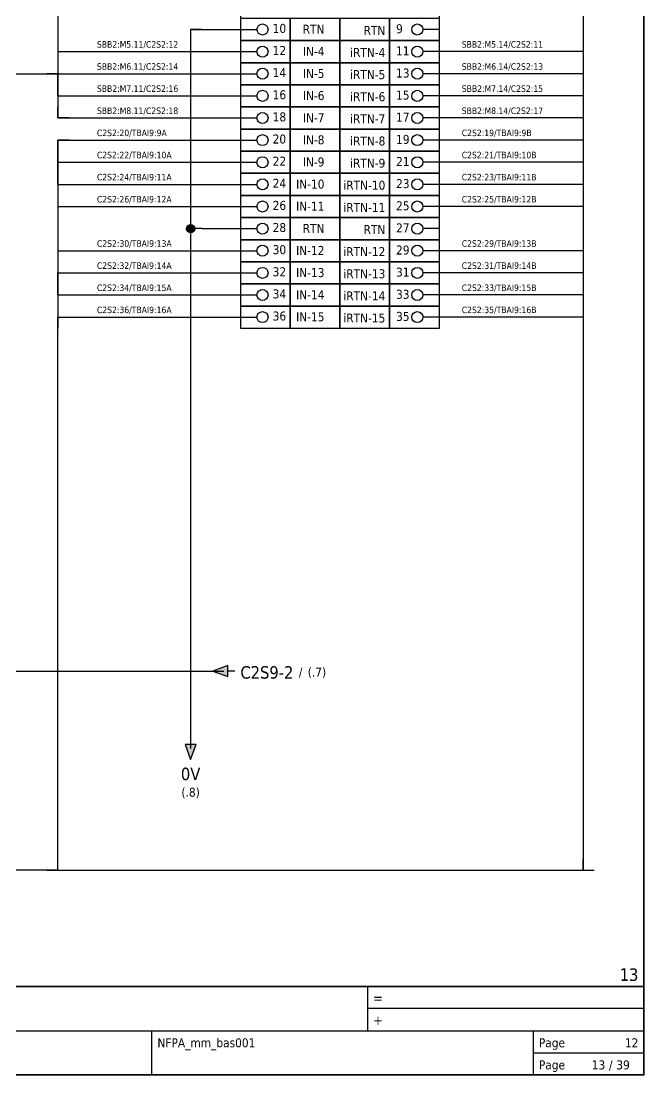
# Model space of a CAD drawing. Header units: millimetres. Extents: x 0 to 1792788, y -13 to 262234.
# Drawn here: x 307.3 to 420, y 0 to 190.5 of the extents above; entities that cross this region are included whole.
import ezdxf
from ezdxf.enums import TextEntityAlignment as Align

# ---------------------------------------------------------------- set-up
doc = ezdxf.new("R2010")
doc.units = ezdxf.units.MM
doc.linetypes.add('EPL_DASH', pattern=[1, 0.5, -0.5])
for name, color, linetype, lineweight in [('EPLAN201', 7, 'Continuous', 35), ('EPLAN300', 5, 'Continuous', 25), ('EPLAN303', 6, 'Continuous', 25), ('EPLAN306', 6, 'EPL_DASH', 25), ('EPLAN311', 7, 'Continuous', 25), ('EPLAN317', 7, 'Continuous', 25), ('EPLAN400', 5, 'Continuous', 35), ('EPLAN403', 5, 'Continuous', 35), ('EPLAN405', 7, 'Continuous', 25), ('EPLAN421', 5, 'Continuous', 35), ('EPLAN429', 251, 'Continuous', 35), ('EPLAN432', 7, 'Continuous', 35), ('EPLAN440', 73, 'Continuous', 35), ('EPLAN441', 73, 'Continuous', 35), ('EPLAN442', 73, 'Continuous', 35), ('EPLAN451', 7, 'Continuous', 35), ('EPLAN452', 7, 'Continuous', 35), ('EPLAN453', 7, 'Continuous', 35), ('EPLAN500', 7, 'Continuous', 35), ('EPLAN501', 7, 'Continuous', 35), ('EPLAN502', 7, 'Continuous', 35), ('EPLAN503', 7, 'Continuous', 35), ('EPLAN504', 7, 'Continuous', 35)]:
    doc.layers.add(name, color=color, linetype=linetype, lineweight=lineweight)
doc.styles.add('Tahoma', font='')
doc.styles.get('Tahoma').set_extended_font_data('Tahoma')

# ---------------------------------------------------------------- blocks, each defined once
blk = doc.blocks.new('EPLFRAME')
at = {"layer": 'EPLAN201', "linetype": 'Continuous', "lineweight": 35, "ltscale": 4}
blk.add_line((0, 16), (420, 16), dxfattribs=at)
at = {"layer": 'EPLAN201', "linetype": 'Continuous', "lineweight": 25, "ltscale": 4}
for p, q in [((370, 16), (370, 8)), ((420, 12), (370, 12)), ((300, 8), (420, 8)), ((331, 0), (331, 8)), ((400, 0), (400, 8)), ((400, 4), (420, 4))]:
    blk.add_line(p, q, dxfattribs=at)
at = {"layer": 'EPLAN201', "linetype": 'Continuous', "lineweight": 35, "ltscale": 4}
blk.add_lwpolyline([(0, 0), (420, 0), (420, 297), (0, 297)], close=True, dxfattribs=at)
at = {"layer": 'EPLAN201', "color": 7, "style": 'Tahoma'}
for s, height, p in [('=', 1.81, (371, 13)), ('+', 1.81, (371, 9)), ('Page', 1.625, (401, 5)), ('Page', 1.625, (401, 1))]:
    blk.add_text(s, height=height, dxfattribs=at).set_placement(p)
blk.add_text('/', height=1.63, dxfattribs=at).set_placement((414, 1), align=Align.CENTER)
at = {"layer": 'EPLAN451', "color": 7, "style": 'Tahoma'}
for tag, p, height in [('14_10014', (101, 12), 2.26), ('14_10015', (185, 12), 2.26), ('14_10011', (101, 5), 2.26), ('14_10013', (332, 5), 1.63), ('14_10151', (73, 1), 1.63), ('14_10300', (415, 1), 1.63)]:
    blk.add_attdef(tag, p, '', height=height, dxfattribs=at)
blk.add_attdef('4_25020', text='', height=1.63, dxfattribs=at).set_placement((413, 1), align=Align.RIGHT)
at = {"layer": 'EPLAN452', "color": 7, "style": 'Tahoma'}
for tag, p, height in [('4_11041', (1, 17), 2.26), ('4_11071[1]', (1, 13), 1.63), ('4_11074[1]', (21, 13), 1.63), ('4_11070[1]', (41, 13), 1.63), ('4_11024', (73, 13), 1.63), ('4_11011', (231, 12), 2.26), ('4_11030', (301, 12), 2.26), ('4_20132_1001', (374, 13), 1.63), ('4_11071[2]', (1, 9), 1.63), ('4_11074[2]', (21, 9), 1.63), ('4_11070[2]', (41, 9), 1.63), ('4_11022', (73, 9), 1.63), ('4_20134_1001', (374, 9), 1.63), ('4_11071[3]', (1, 5), 1.63), ('4_11074[3]', (21, 5), 1.63), ('4_11070[3]', (41, 5), 1.63), ('4_11080', (73, 5), 1.63), ('4_11059', (301, 5), 1.63)]:
    blk.add_attdef(tag, p, '', height=height, dxfattribs=at)
for tag, height, p in [('4_11040', 2.26, (419, 17)), ('4_11000', 1.63, (419, 5)), ('4_11085', 1.63, (141, 1)), ('4_11086', 1.63, (183, 1))]:
    blk.add_attdef(tag, text='', height=height, dxfattribs=at).set_placement(p, align=Align.RIGHT)
at = {"layer": 'EPLAN453', "color": 7, "style": 'Tahoma'}
for tag, p in [('53_19005_1', (21, 293)), ('53_19005', (63, 293)), ('53_19005_8', (105, 293)), ('53_19005_6', (147, 293)), ('53_19005_7', (189, 293)), ('53_19005_9', (231, 293)), ('53_19005_3', (273, 293)), ('53_19005_2', (315, 293)), ('53_19005_4', (357, 293)), ('53_19005_5', (399, 293))]:
    blk.add_attdef(tag, text='', height=1.35, dxfattribs=at).set_placement(p, align=Align.BOTTOM_CENTER)
blk = doc.blocks.new('EPLSYM_LibrarySPECIAL_Symbol13_Variant3_Placement1')
at = {"layer": 'EPLAN303', "lineweight": 25, "ltscale": 4}
blk.add_line((4, 0), (1, 0), dxfattribs=at)
blk.add_circle((0, 0), 1, dxfattribs=at)
at = {"layer": 'EPLAN421', "color": 5, "style": 'Tahoma'}
blk.add_attdef('17_20039', text='', height=1.1739, dxfattribs=at).set_placement((2.3, 4), align=Align.BOTTOM_LEFT)
at = {"layer": 'EPLAN429', "color": 251, "style": 'Tahoma'}
blk.add_attdef('17_20011', text='', height=1.6254, dxfattribs=at).set_placement((-76.87, -0.16254), align=Align.MIDDLE_RIGHT)
at = {"layer": 'EPLAN441', "color": 73, "style": 'Tahoma'}
blk.add_attdef('17_20301', text='', height=1.6254, dxfattribs=at).set_placement((-33.62, -0.16254), align=Align.MIDDLE_RIGHT)
blk = doc.blocks.new('EPLSYM_LibrarySPECIAL_Symbol13_Variant5_Placement1')
at = {"layer": 'EPLAN303', "lineweight": 25, "ltscale": 4}
blk.add_line((-4, 0), (-1, 0), dxfattribs=at)
blk.add_circle((0, 0), 1, dxfattribs=at)
at = {"layer": 'EPLAN429', "color": 251, "style": 'Tahoma'}
blk.add_attdef('17_20011', text='', height=1.6254, dxfattribs=at).set_placement((76.87, -0.16254), align=Align.MIDDLE_RIGHT)
at = {"layer": 'EPLAN432', "color": 7, "style": 'Tahoma'}
blk.add_attdef('17_20038', text='', height=1.6254, dxfattribs=at).set_placement((-2.3, 1.3), align=Align.BOTTOM_RIGHT)
blk = doc.blocks.new('EPLSYM_LibrarySPECIAL_Symbol1_Variant0_Placement1_1')
at = {"layer": 'EPLAN306', "lineweight": 25, "ltscale": 4}
blk.add_lwpolyline([(0, -85), (36, -85), (36, 0), (0, 0)], close=True, dxfattribs=at)
at = {"layer": 'EPLAN400', "color": 5, "style": 'Tahoma'}
blk.add_attdef('17_20010', text='', height=2.2575, dxfattribs=at).set_placement((-1.5, -0.9515), align=Align.TOP_CENTER)
at = {"layer": 'EPLAN440', "color": 73, "style": 'Tahoma'}
blk.add_attdef('17_20300', text='', height=1.6254, dxfattribs=at).set_placement((-1.5, -4.57508), align=Align.TOP_RIGHT)
at = {"layer": 'EPLAN500', "color": 7, "style": 'Tahoma'}
blk.add_attdef('17_20027', text='', height=1.6254, dxfattribs=at).set_placement((-1.5, -7.43762), align=Align.TOP_CENTER)
at = {"layer": 'EPLAN501', "color": 7, "style": 'Tahoma'}
blk.add_attdef('17_20011', text='', height=1.6254, dxfattribs=at).set_placement((-1.5, -12.67508), align=Align.TOP_CENTER)
at = {"layer": 'EPLAN502', "color": 7, "style": 'Tahoma'}
blk.add_attdef('17_20025', text='', height=1.6254, dxfattribs=at).set_placement((-1.5, -15.37508), align=Align.TOP_RIGHT)
at = {"layer": 'EPLAN503', "color": 7, "style": 'Tahoma'}
blk.add_attdef('17_20024', text='', height=1.6254, dxfattribs=at).set_placement((-1.5, -18.07508), align=Align.TOP_RIGHT)
at = {"layer": 'EPLAN504', "color": 7, "style": 'Tahoma'}
blk.add_attdef('17_20901[1]', text='', height=1.6254, dxfattribs=at).set_placement((-1.5, -9.97508), align=Align.TOP_RIGHT)
blk = doc.blocks.new('EPLSYM_LibrarySPECIAL_Symbol308_Variant0_Placement0')
at = {"layer": 'EPLAN405', "color": 7, "style": 'Tahoma'}
for tag, p in [('17_31011', (1.5, 6.35)), ('17_31002', (1.5, 0.5))]:
    blk.add_attdef(tag, text='', height=1.17, dxfattribs=at).set_placement(p, align=Align.BOTTOM_LEFT)
for tag, p in [('17_31004', (1.5, 4.4)), ('17_31003', (1.5, 2.45))]:
    blk.add_attdef(tag, p, '', height=1.17, dxfattribs=at)
blk = doc.blocks.new('EPLSYM_LibrarySPECIAL_Symbol8_Variant3_Placement1')
at = {"layer": 'EPLAN311', "linetype": 'Continuous', "ltscale": 4}
blk.add_hatch(color=256, dxfattribs=at).paths.add_polyline_path([(-1, 0.75), (0, -2), (1, 0.75)], flags=0)
blk.add_line((0, 2), (0, 0.75), dxfattribs=at)
blk.add_lwpolyline([(-1, 0.75), (0, -2), (1, 0.75)], close=True, dxfattribs=at)
at = {"layer": 'EPLAN403', "color": 5, "style": 'Tahoma'}
blk.add_attdef('70_20010', text='', height=2.2575, dxfattribs=at).set_placement((0, -3.4515), align=Align.TOP_CENTER)
at = {"layer": 'EPLAN442', "color": 73, "style": 'Tahoma'}
blk.add_attdef('70_24300', text='', height=1.6254, dxfattribs=at).set_placement((0, -7.07508), align=Align.TOP_CENTER)
blk = doc.blocks.new('EPLSYM_LibrarySPECIAL_Symbol8_Variant2_Placement1')
at = {"layer": 'EPLAN311', "linetype": 'Continuous', "ltscale": 4}
blk.add_hatch(color=256, dxfattribs=at).paths.add_polyline_path([(0.75, 1), (-2, 0), (0.75, -1)], flags=0)
blk.add_line((2, 0), (0.75, 0), dxfattribs=at)
blk.add_lwpolyline([(0.75, 1), (-2, 0), (0.75, -1)], close=True, dxfattribs=at)
at = {"layer": 'EPLAN403', "color": 5, "style": 'Tahoma'}
blk.add_attdef('70_20010', text='', height=2.2575, dxfattribs=at).set_placement((-3, -0.22575), align=Align.MIDDLE_RIGHT)
at = {"layer": 'EPLAN442', "color": 73, "style": 'Tahoma'}
for tag, p in [('70_24300', (-81.5, -0.16254)), ('70_24350', (-23.82, -0.16254))]:
    blk.add_attdef(tag, text='', height=1.6254, dxfattribs=at).set_placement(p, align=Align.MIDDLE_RIGHT)

msp = doc.modelspace()

# ---------------------------------------------------------------- hatches: boundary and pattern name
at = {"layer": 'EPLAN311', "linetype": 'Continuous', "lineweight": 25, "ltscale": 4}
h = msp.add_hatch(color=7, dxfattribs=at)
edge = h.paths.add_edge_path(flags=0)
edge.add_arc((338, 153), 0.75, 0, 360)

# ---------------------------------------------------------------- linework, layer by layer
at = {"layer": 'EPLAN300', "lineweight": 25, "ltscale": 4}
for points in [[(347, 187), (356, 187), (356, 191), (347, 191)], [(356, 187), (365, 187), (365, 191), (356, 191)], [(365, 187), (374, 187), (374, 191), (365, 191)], [(374, 187), (383, 187), (383, 191), (374, 191)], [(347, 183), (356, 183), (356, 187), (347, 187)], [(356, 183), (365, 183), (365, 187), (356, 187)], [(365, 183), (374, 183), (374, 187), (365, 187)], [(374, 183), (383, 183), (383, 187), (374, 187)], [(347, 179), (356, 179), (356, 183), (347, 183)], [(356, 179), (365, 179), (365, 183), (356, 183)], [(365, 179), (374, 179), (374, 183), (365, 183)], [(374, 179), (383, 179), (383, 183), (374, 183)], [(347, 175), (356, 175), (356, 179), (347, 179)], [(356, 175), (365, 175), (365, 179), (356, 179)], [(365, 175), (374, 175), (374, 179), (365, 179)], [(374, 175), (383, 175), (383, 179), (374, 179)], [(347, 171), (356, 171), (356, 175), (347, 175)], [(356, 171), (365, 171), (365, 175), (356, 175)], [(365, 171), (374, 171), (374, 175), (365, 175)], [(374, 171), (383, 171), (383, 175), (374, 175)], [(347, 167), (356, 167), (356, 171), (347, 171)], [(356, 167), (365, 167), (365, 171), (356, 171)], [(365, 167), (374, 167), (374, 171), (365, 171)], [(374, 167), (383, 167), (383, 171), (374, 171)], [(347, 163), (356, 163), (356, 167), (347, 167)], [(356, 163), (365, 163), (365, 167), (356, 167)], [(365, 163), (374, 163), (374, 167), (365, 167)], [(374, 163), (383, 163), (383, 167), (374, 167)], [(347, 159), (356, 159), (356, 163), (347, 163)], [(356, 159), (365, 159), (365, 163), (356, 163)], [(365, 159), (374, 159), (374, 163), (365, 163)], [(374, 159), (383, 159), (383, 163), (374, 163)], [(347, 155), (356, 155), (356, 159), (347, 159)], [(356, 155), (365, 155), (365, 159), (356, 159)], [(365, 155), (374, 155), (374, 159), (365, 159)], [(374, 155), (383, 155), (383, 159), (374, 159)], [(347, 151), (356, 151), (356, 155), (347, 155)], [(356, 151), (365, 151), (365, 155), (356, 155)], [(365, 151), (374, 151), (374, 155), (365, 155)], [(374, 151), (383, 151), (383, 155), (374, 155)], [(347, 147), (356, 147), (356, 151), (347, 151)], [(356, 147), (365, 147), (365, 151), (356, 151)], [(365, 147), (374, 147), (374, 151), (365, 151)], [(374, 147), (383, 147), (383, 151), (374, 151)], [(347, 143), (356, 143), (356, 147), (347, 147)], [(356, 143), (365, 143), (365, 147), (356, 147)], [(365, 143), (374, 143), (374, 147), (365, 147)], [(374, 143), (383, 143), (383, 147), (374, 147)], [(347, 139), (356, 139), (356, 143), (347, 143)], [(356, 139), (365, 139), (365, 143), (356, 143)], [(365, 139), (374, 139), (374, 143), (365, 143)], [(374, 139), (383, 139), (383, 143), (374, 143)], [(347, 135), (356, 135), (356, 139), (347, 139)], [(356, 135), (365, 135), (365, 139), (356, 139)], [(365, 135), (374, 135), (374, 139), (365, 139)], [(374, 135), (383, 135), (383, 139), (374, 139)]]:
    msp.add_lwpolyline(points, close=True, dxfattribs=at)
at = {"layer": 'EPLAN311', "ltscale": 4}
for p, q in [((338, 189), (349, 189)), ((338, 189), (338, 153)), ((314, 185), (316, 185)), ((409, 185), (381, 185)), ((409, 185), (407, 185)), ((314, 181), (316, 181)), ((409, 181), (381, 181)), ((409, 181), (407, 181)), ((314, 177), (316, 177)), ((409, 177), (381, 177)), ((409, 177), (407, 177)), ((316, 173), (314, 173)), ((409, 173), (381, 173)), ((409, 173), (407, 173)), ((316, 169), (314, 169)), ((409, 169), (407, 169)), ((314, 165), (316, 165)), ((409, 165), (407, 165)), ((314, 161), (316, 161)), ((409, 161), (407, 161)), ((314, 157), (316, 157)), ((409, 157), (407, 157)), ((338, 153), (338, 59)), ((340, 153), (349, 153)), ((314, 149), (316, 149)), ((409, 149), (407, 149)), ((314, 145), (316, 145)), ((409, 145), (407, 145)), ((314, 141), (316, 141)), ((409, 141), (407, 141)), ((314, 137), (316, 137)), ((409, 137), (407, 137))]:
    msp.add_line(p, q, dxfattribs=at)
at = {"layer": 'EPLAN311', "color": 7, "linetype": 'Continuous', "lineweight": 25, "ltscale": 4}
for p, q in [((340, 189), (338, 189)), ((338, 189), (338, 187)), ((338, 155), (338, 151)), ((340, 153), (338, 153))]:
    msp.add_line(p, q, dxfattribs=at)
at = {"layer": 'EPLAN311', "color": 7, "ltscale": 4}
for p, q in [((314, 185), (349, 185)), ((314, 181), (349, 181)), ((314, 177), (349, 177)), ((314, 173), (349, 173)), ((314, 169), (349, 169)), ((409, 169), (381, 169)), ((314, 165), (349, 165)), ((409, 165), (381, 165)), ((314, 161), (349, 161)), ((409, 161), (381, 161)), ((314, 157), (349, 157)), ((409, 157), (381, 157)), ((314, 149), (349, 149)), ((409, 149), (381, 149)), ((314, 145), (349, 145)), ((409, 145), (381, 145)), ((314, 141), (349, 141)), ((409, 141), (381, 141)), ((314, 137), (349, 137)), ((409, 137), (381, 137))]:
    msp.add_line(p, q, dxfattribs=at)
at = {"layer": 'EPLAN311', "color": 7, "linetype": 'Continuous', "lineweight": 25, "ltscale": 4}
msp.add_circle((338, 153), 0.75, dxfattribs=at)
at = {"layer": 'EPLAN317', "lineweight": 25, "ltscale": 4}
for p, q in [((314, 193), (314, 185)), ((409, 193), (409, 185)), ((314, 187), (314, 183)), ((409, 187), (409, 183)), ((314, 185), (314, 181)), ((409, 185), (409, 181)), ((314, 183), (314, 179)), ((409, 183), (409, 179)), ((302.97, 181), (314, 181)), ((314, 181), (312, 181)), ((314, 177), (314, 181)), ((409, 181), (409, 177)), ((314, 179), (314, 175)), ((409, 179), (409, 175)), ((314, 177), (314, 173)), ((409, 177), (409, 173)), ((314, 173), (314, 175)), ((409, 175), (409, 171)), ((409, 173), (409, 169)), ((409, 171), (409, 167)), ((314, 165), (314, 169)), ((314, 169), (314, 167)), ((409, 169), (409, 165)), ((314, 167), (314, 163)), ((409, 167), (409, 163)), ((314, 161), (314, 165)), ((409, 165), (409, 161)), ((314, 163), (314, 159)), ((409, 163), (409, 159)), ((314, 161), (314, 157)), ((409, 161), (409, 157)), ((314, 159), (314, 155)), ((409, 159), (409, 155)), ((314, 157), (314, 149)), ((409, 157), (409, 149)), ((314, 151), (314, 147)), ((409, 151), (409, 147)), ((314, 149), (314, 145)), ((409, 149), (409, 145)), ((314, 147), (314, 143)), ((409, 147), (409, 143)), ((314, 141), (314, 145)), ((409, 145), (409, 141)), ((314, 143), (314, 139)), ((409, 143), (409, 139)), ((314, 141), (314, 137)), ((409, 141), (409, 137)), ((314, 139), (314, 135)), ((409, 139), (409, 135)), ((314, 37), (314, 137)), ((409, 137), (409, 37)), ((302.97, 73), (344, 73)), ((314, 37), (314, 39)), ((409, 37), (409, 39)), ((314, 37), (212, 37)), ((312, 37), (316, 37)), ((314, 37), (409, 37)), ((407, 37), (411, 37))]:
    msp.add_line(p, q, dxfattribs=at)

# ---------------------------------------------------------------- block references
ref = msp.add_blockref('EPLFRAME', (0, 0))
ref.add_attrib('14_10013', 'NFPA_mm_bas001', (332, 5), dxfattribs={"layer": 'EPLAN451', "color": 7, "height": 1.6254, "style": 'Tahoma'})
ref.add_attrib('14_10300', '39', (415, 1), dxfattribs={"layer": 'EPLAN451', "color": 7, "height": 1.625, "style": 'Tahoma'})
ref.add_attrib('4_11040', '13', dxfattribs={"layer": 'EPLAN452', "color": 7, "height": 2.257, "style": 'Tahoma'}).set_placement((419, 17), align=Align.RIGHT)
ref.add_attrib('4_11000', '12', dxfattribs={"layer": 'EPLAN452', "color": 7, "height": 1.625, "style": 'Tahoma'}).set_placement((419, 5), align=Align.RIGHT)
ref.add_attrib('4_25020', '13', dxfattribs={"layer": 'EPLAN451', "color": 7, "height": 1.625, "style": 'Tahoma'}).set_placement((413, 1), align=Align.RIGHT)
ref = msp.add_blockref('EPLSYM_LibrarySPECIAL_Symbol1_Variant0_Placement1_1', (347, 220))
ref.add_attrib('17_20010', 'C2S2', dxfattribs={"layer": 'EPLAN400', "color": 5, "height": 2.257, "style": 'Tahoma'}).set_placement((364.75, 219.32), align=Align.TOP_CENTER)
ref.add_attrib('17_20027', 'ANALOG INPUT', dxfattribs={"layer": 'EPLAN500', "color": 7, "height": 1.6254, "style": 'Tahoma'}).set_placement((364.75, 215.54), align=Align.TOP_CENTER)
ref.add_attrib('17_20011', '1756-IF16', dxfattribs={"layer": 'EPLAN501', "color": 7, "height": 1.625, "style": 'Tahoma'}).set_placement((364.75, 210.3), align=Align.TOP_CENTER)
ref.add_attrib('17_20027/1', 'MODULE', dxfattribs={"layer": 'EPLAN500', "color": 7, "height": 1.625, "style": 'Tahoma'}).set_placement((364.75, 213.1), align=Align.TOP_CENTER)
ref = msp.add_blockref('EPLSYM_LibrarySPECIAL_Symbol13_Variant5_Placement1', (351, 189))
ref.add_attrib('17_20038', '10', dxfattribs={"layer": 'EPLAN432', "color": 7, "height": 1.625, "style": 'Tahoma'}).set_placement((355.28, 187.9), align=Align.BOTTOM_RIGHT)
ref.add_attrib('17_20011', 'RTN', dxfattribs={"layer": 'EPLAN429', "color": 251, "height": 1.625, "style": 'Tahoma'}).set_placement((362.21, 189.05), align=Align.MIDDLE_RIGHT)
ref = msp.add_blockref('EPLSYM_LibrarySPECIAL_Symbol13_Variant3_Placement1', (379, 189))
ref.add_attrib('17_20038', '9', dxfattribs={"layer": 'EPLAN432', "color": 7, "height": 1.63, "style": 'Tahoma'}).set_placement((375.16, 187.83), align=Align.BOTTOM_LEFT)
ref.add_attrib('17_20011', 'RTN', dxfattribs={"layer": 'EPLAN429', "color": 251, "height": 1.625, "style": 'Tahoma'}).set_placement((373.22, 188.84), align=Align.MIDDLE_RIGHT)
ref = msp.add_blockref('EPLSYM_LibrarySPECIAL_Symbol308_Variant0_Placement0', (321, 185))
ref.add_attrib('17_31011', 'SBB2:M5.11/C2S2:12', dxfattribs={"layer": 'EPLAN405', "color": 7, "height": 1.1739, "style": 'Tahoma'}).set_placement((321.05, 185.37), align=Align.BOTTOM_LEFT)
ref = msp.add_blockref('EPLSYM_LibrarySPECIAL_Symbol308_Variant0_Placement0', (387, 185))
ref.add_attrib('17_31011', 'SBB2:M5.14/C2S2:11', dxfattribs={"layer": 'EPLAN405', "color": 7, "height": 1.1739, "style": 'Tahoma'}).set_placement((387.05, 185.37), align=Align.BOTTOM_LEFT)
ref = msp.add_blockref('EPLSYM_LibrarySPECIAL_Symbol13_Variant5_Placement1', (351, 185))
ref.add_attrib('17_20038', '12', dxfattribs={"layer": 'EPLAN432', "color": 7, "height": 1.625, "style": 'Tahoma'}).set_placement((355.28, 183.9), align=Align.BOTTOM_RIGHT)
ref.add_attrib('17_20011', 'IN-4', dxfattribs={"layer": 'EPLAN429', "color": 251, "height": 1.625, "style": 'Tahoma'}).set_placement((362.21, 185.05), align=Align.MIDDLE_RIGHT)
ref = msp.add_blockref('EPLSYM_LibrarySPECIAL_Symbol13_Variant3_Placement1', (379, 185))
ref.add_attrib('17_20038', '11', dxfattribs={"layer": 'EPLAN432', "color": 7, "height": 1.625, "style": 'Tahoma'}).set_placement((375.16, 183.83), align=Align.BOTTOM_LEFT)
ref.add_attrib('17_20011', 'iRTN-4', dxfattribs={"layer": 'EPLAN429', "color": 251, "height": 1.625, "style": 'Tahoma'}).set_placement((373.22, 184.84), align=Align.MIDDLE_RIGHT)
ref = msp.add_blockref('EPLSYM_LibrarySPECIAL_Symbol308_Variant0_Placement0', (321, 181))
ref.add_attrib('17_31011', 'SBB2:M6.11/C2S2:14', dxfattribs={"layer": 'EPLAN405', "color": 7, "height": 1.1739, "style": 'Tahoma'}).set_placement((321.05, 181.37), align=Align.BOTTOM_LEFT)
ref = msp.add_blockref('EPLSYM_LibrarySPECIAL_Symbol308_Variant0_Placement0', (387, 181))
ref.add_attrib('17_31011', 'SBB2:M6.14/C2S2:13', dxfattribs={"layer": 'EPLAN405', "color": 7, "height": 1.1739, "style": 'Tahoma'}).set_placement((387.05, 181.37), align=Align.BOTTOM_LEFT)
ref = msp.add_blockref('EPLSYM_LibrarySPECIAL_Symbol13_Variant5_Placement1', (351, 181))
ref.add_attrib('17_20038', '14', dxfattribs={"layer": 'EPLAN432', "color": 7, "height": 1.625, "style": 'Tahoma'}).set_placement((355.28, 179.9), align=Align.BOTTOM_RIGHT)
ref.add_attrib('17_20011', 'IN-5', dxfattribs={"layer": 'EPLAN429', "color": 251, "height": 1.625, "style": 'Tahoma'}).set_placement((362.21, 181.05), align=Align.MIDDLE_RIGHT)
ref = msp.add_blockref('EPLSYM_LibrarySPECIAL_Symbol13_Variant3_Placement1', (379, 181))
ref.add_attrib('17_20038', '13', dxfattribs={"layer": 'EPLAN432', "color": 7, "height": 1.625, "style": 'Tahoma'}).set_placement((375.16, 179.83), align=Align.BOTTOM_LEFT)
ref.add_attrib('17_20011', 'iRTN-5', dxfattribs={"layer": 'EPLAN429', "color": 251, "height": 1.625, "style": 'Tahoma'}).set_placement((373.22, 180.84), align=Align.MIDDLE_RIGHT)
ref = msp.add_blockref('EPLSYM_LibrarySPECIAL_Symbol308_Variant0_Placement0', (321, 177))
ref.add_attrib('17_31011', 'SBB2:M7.11/C2S2:16', dxfattribs={"layer": 'EPLAN405', "color": 7, "height": 1.1739, "style": 'Tahoma'}).set_placement((321.05, 177.37), align=Align.BOTTOM_LEFT)
ref = msp.add_blockref('EPLSYM_LibrarySPECIAL_Symbol13_Variant5_Placement1', (351, 177))
ref.add_attrib('17_20038', '16', dxfattribs={"layer": 'EPLAN432', "color": 7, "height": 1.625, "style": 'Tahoma'}).set_placement((355.28, 175.9), align=Align.BOTTOM_RIGHT)
ref.add_attrib('17_20011', 'IN-6', dxfattribs={"layer": 'EPLAN429', "color": 251, "height": 1.625, "style": 'Tahoma'}).set_placement((362.21, 177.05), align=Align.MIDDLE_RIGHT)
ref = msp.add_blockref('EPLSYM_LibrarySPECIAL_Symbol13_Variant3_Placement1', (379, 177))
ref.add_attrib('17_20038', '15', dxfattribs={"layer": 'EPLAN432', "color": 7, "height": 1.625, "style": 'Tahoma'}).set_placement((375.16, 175.83), align=Align.BOTTOM_LEFT)
ref.add_attrib('17_20011', 'iRTN-6', dxfattribs={"layer": 'EPLAN429', "color": 251, "height": 1.625, "style": 'Tahoma'}).set_placement((373.22, 176.84), align=Align.MIDDLE_RIGHT)
ref = msp.add_blockref('EPLSYM_LibrarySPECIAL_Symbol308_Variant0_Placement0', (387, 177))
ref.add_attrib('17_31011', 'SBB2:M7.14/C2S2:15', dxfattribs={"layer": 'EPLAN405', "color": 7, "height": 1.1739, "style": 'Tahoma'}).set_placement((387.05, 177.37), align=Align.BOTTOM_LEFT)
ref = msp.add_blockref('EPLSYM_LibrarySPECIAL_Symbol308_Variant0_Placement0', (321, 173))
ref.add_attrib('17_31011', 'SBB2:M8.11/C2S2:18', dxfattribs={"layer": 'EPLAN405', "color": 7, "height": 1.1739, "style": 'Tahoma'}).set_placement((321.05, 173.37), align=Align.BOTTOM_LEFT)
ref = msp.add_blockref('EPLSYM_LibrarySPECIAL_Symbol13_Variant5_Placement1', (351, 173))
ref.add_attrib('17_20038', '18', dxfattribs={"layer": 'EPLAN432', "color": 7, "height": 1.625, "style": 'Tahoma'}).set_placement((355.28, 171.9), align=Align.BOTTOM_RIGHT)
ref.add_attrib('17_20011', 'IN-7', dxfattribs={"layer": 'EPLAN429', "color": 251, "height": 1.625, "style": 'Tahoma'}).set_placement((362.21, 173.05), align=Align.MIDDLE_RIGHT)
ref = msp.add_blockref('EPLSYM_LibrarySPECIAL_Symbol13_Variant3_Placement1', (379, 173))
ref.add_attrib('17_20038', '17', dxfattribs={"layer": 'EPLAN432', "color": 7, "height": 1.625, "style": 'Tahoma'}).set_placement((375.16, 171.83), align=Align.BOTTOM_LEFT)
ref.add_attrib('17_20011', 'iRTN-7', dxfattribs={"layer": 'EPLAN429', "color": 251, "height": 1.625, "style": 'Tahoma'}).set_placement((373.22, 172.84), align=Align.MIDDLE_RIGHT)
ref = msp.add_blockref('EPLSYM_LibrarySPECIAL_Symbol308_Variant0_Placement0', (387, 173))
ref.add_attrib('17_31011', 'SBB2:M8.14/C2S2:17', dxfattribs={"layer": 'EPLAN405', "color": 7, "height": 1.1739, "style": 'Tahoma'}).set_placement((387.05, 173.37), align=Align.BOTTOM_LEFT)
ref = msp.add_blockref('EPLSYM_LibrarySPECIAL_Symbol308_Variant0_Placement0', (321, 169))
ref.add_attrib('17_31011', 'C2S2:20/TBAI9:9A', dxfattribs={"layer": 'EPLAN405', "color": 7, "height": 1.1739, "style": 'Tahoma'}).set_placement((321.05, 169.37), align=Align.BOTTOM_LEFT)
ref = msp.add_blockref('EPLSYM_LibrarySPECIAL_Symbol13_Variant5_Placement1', (351, 169))
ref.add_attrib('17_20038', '20', dxfattribs={"layer": 'EPLAN432', "color": 7, "height": 1.625, "style": 'Tahoma'}).set_placement((355.28, 167.9), align=Align.BOTTOM_RIGHT)
ref.add_attrib('17_20011', 'IN-8', dxfattribs={"layer": 'EPLAN429', "color": 251, "height": 1.625, "style": 'Tahoma'}).set_placement((362.21, 169.05), align=Align.MIDDLE_RIGHT)
ref = msp.add_blockref('EPLSYM_LibrarySPECIAL_Symbol13_Variant3_Placement1', (379, 169))
ref.add_attrib('17_20038', '19', dxfattribs={"layer": 'EPLAN432', "color": 7, "height": 1.625, "style": 'Tahoma'}).set_placement((375.16, 167.83), align=Align.BOTTOM_LEFT)
ref.add_attrib('17_20011', 'iRTN-8', dxfattribs={"layer": 'EPLAN429', "color": 251, "height": 1.625, "style": 'Tahoma'}).set_placement((373.22, 168.84), align=Align.MIDDLE_RIGHT)
ref = msp.add_blockref('EPLSYM_LibrarySPECIAL_Symbol308_Variant0_Placement0', (387, 169))
ref.add_attrib('17_31011', 'C2S2:19/TBAI9:9B', dxfattribs={"layer": 'EPLAN405', "color": 7, "height": 1.1739, "style": 'Tahoma'}).set_placement((387.05, 169.37), align=Align.BOTTOM_LEFT)
ref = msp.add_blockref('EPLSYM_LibrarySPECIAL_Symbol308_Variant0_Placement0', (321, 165))
ref.add_attrib('17_31011', 'C2S2:22/TBAI9:10A', dxfattribs={"layer": 'EPLAN405', "color": 7, "height": 1.1739, "style": 'Tahoma'}).set_placement((321.05, 165.37), align=Align.BOTTOM_LEFT)
ref = msp.add_blockref('EPLSYM_LibrarySPECIAL_Symbol13_Variant5_Placement1', (351, 165))
ref.add_attrib('17_20038', '22', dxfattribs={"layer": 'EPLAN432', "color": 7, "height": 1.625, "style": 'Tahoma'}).set_placement((355.28, 163.9), align=Align.BOTTOM_RIGHT)
ref.add_attrib('17_20011', 'IN-9', dxfattribs={"layer": 'EPLAN429', "color": 251, "height": 1.625, "style": 'Tahoma'}).set_placement((362.21, 165.05), align=Align.MIDDLE_RIGHT)
ref = msp.add_blockref('EPLSYM_LibrarySPECIAL_Symbol13_Variant3_Placement1', (379, 165))
ref.add_attrib('17_20038', '21', dxfattribs={"layer": 'EPLAN432', "color": 7, "height": 1.625, "style": 'Tahoma'}).set_placement((375.16, 163.83), align=Align.BOTTOM_LEFT)
ref.add_attrib('17_20011', 'iRTN-9', dxfattribs={"layer": 'EPLAN429', "color": 251, "height": 1.625, "style": 'Tahoma'}).set_placement((373.22, 164.84), align=Align.MIDDLE_RIGHT)
ref = msp.add_blockref('EPLSYM_LibrarySPECIAL_Symbol308_Variant0_Placement0', (387, 165))
ref.add_attrib('17_31011', 'C2S2:21/TBAI9:10B', dxfattribs={"layer": 'EPLAN405', "color": 7, "height": 1.1739, "style": 'Tahoma'}).set_placement((387.05, 165.37), align=Align.BOTTOM_LEFT)
ref = msp.add_blockref('EPLSYM_LibrarySPECIAL_Symbol308_Variant0_Placement0', (321, 161))
ref.add_attrib('17_31011', 'C2S2:24/TBAI9:11A', dxfattribs={"layer": 'EPLAN405', "color": 7, "height": 1.1739, "style": 'Tahoma'}).set_placement((321.05, 161.37), align=Align.BOTTOM_LEFT)
ref = msp.add_blockref('EPLSYM_LibrarySPECIAL_Symbol13_Variant5_Placement1', (351, 161))
ref.add_attrib('17_20038', '24', dxfattribs={"layer": 'EPLAN432', "color": 7, "height": 1.625, "style": 'Tahoma'}).set_placement((355.28, 159.9), align=Align.BOTTOM_RIGHT)
ref.add_attrib('17_20011', 'IN-10', dxfattribs={"layer": 'EPLAN429', "color": 251, "height": 1.625, "style": 'Tahoma'}).set_placement((362.21, 161.05), align=Align.MIDDLE_RIGHT)
ref = msp.add_blockref('EPLSYM_LibrarySPECIAL_Symbol13_Variant3_Placement1', (379, 161))
ref.add_attrib('17_20038', '23', dxfattribs={"layer": 'EPLAN432', "color": 7, "height": 1.625, "style": 'Tahoma'}).set_placement((375.16, 159.83), align=Align.BOTTOM_LEFT)
ref.add_attrib('17_20011', 'iRTN-10', dxfattribs={"layer": 'EPLAN429', "color": 251, "height": 1.625, "style": 'Tahoma'}).set_placement((373.22, 160.84), align=Align.MIDDLE_RIGHT)
ref = msp.add_blockref('EPLSYM_LibrarySPECIAL_Symbol308_Variant0_Placement0', (387, 161))
ref.add_attrib('17_31011', 'C2S2:23/TBAI9:11B', dxfattribs={"layer": 'EPLAN405', "color": 7, "height": 1.1739, "style": 'Tahoma'}).set_placement((387.05, 161.37), align=Align.BOTTOM_LEFT)
ref = msp.add_blockref('EPLSYM_LibrarySPECIAL_Symbol308_Variant0_Placement0', (321, 157))
ref.add_attrib('17_31011', 'C2S2:26/TBAI9:12A', dxfattribs={"layer": 'EPLAN405', "color": 7, "height": 1.1739, "style": 'Tahoma'}).set_placement((321.05, 157.37), align=Align.BOTTOM_LEFT)
ref = msp.add_blockref('EPLSYM_LibrarySPECIAL_Symbol308_Variant0_Placement0', (387, 157))
ref.add_attrib('17_31011', 'C2S2:25/TBAI9:12B', dxfattribs={"layer": 'EPLAN405', "color": 7, "height": 1.1739, "style": 'Tahoma'}).set_placement((387.05, 157.37), align=Align.BOTTOM_LEFT)
ref = msp.add_blockref('EPLSYM_LibrarySPECIAL_Symbol13_Variant5_Placement1', (351, 157))
ref.add_attrib('17_20038', '26', dxfattribs={"layer": 'EPLAN432', "color": 7, "height": 1.625, "style": 'Tahoma'}).set_placement((355.28, 155.9), align=Align.BOTTOM_RIGHT)
ref.add_attrib('17_20011', 'IN-11', dxfattribs={"layer": 'EPLAN429', "color": 251, "height": 1.625, "style": 'Tahoma'}).set_placement((362.21, 157.05), align=Align.MIDDLE_RIGHT)
ref = msp.add_blockref('EPLSYM_LibrarySPECIAL_Symbol13_Variant3_Placement1', (379, 157))
ref.add_attrib('17_20038', '25', dxfattribs={"layer": 'EPLAN432', "color": 7, "height": 1.625, "style": 'Tahoma'}).set_placement((375.16, 155.83), align=Align.BOTTOM_LEFT)
ref.add_attrib('17_20011', 'iRTN-11', dxfattribs={"layer": 'EPLAN429', "color": 251, "height": 1.625, "style": 'Tahoma'}).set_placement((373.22, 156.84), align=Align.MIDDLE_RIGHT)
ref = msp.add_blockref('EPLSYM_LibrarySPECIAL_Symbol13_Variant5_Placement1', (351, 153))
ref.add_attrib('17_20038', '28', dxfattribs={"layer": 'EPLAN432', "color": 7, "height": 1.625, "style": 'Tahoma'}).set_placement((355.28, 151.9), align=Align.BOTTOM_RIGHT)
ref.add_attrib('17_20011', 'RTN', dxfattribs={"layer": 'EPLAN429', "color": 251, "height": 1.625, "style": 'Tahoma'}).set_placement((362.21, 153.05), align=Align.MIDDLE_RIGHT)
ref = msp.add_blockref('EPLSYM_LibrarySPECIAL_Symbol13_Variant3_Placement1', (379, 153))
ref.add_attrib('17_20038', '27', dxfattribs={"layer": 'EPLAN432', "color": 7, "height": 1.625, "style": 'Tahoma'}).set_placement((375.16, 151.83), align=Align.BOTTOM_LEFT)
ref.add_attrib('17_20011', 'RTN', dxfattribs={"layer": 'EPLAN429', "color": 251, "height": 1.625, "style": 'Tahoma'}).set_placement((373.22, 152.84), align=Align.MIDDLE_RIGHT)
ref = msp.add_blockref('EPLSYM_LibrarySPECIAL_Symbol308_Variant0_Placement0', (321, 149))
ref.add_attrib('17_31011', 'C2S2:30/TBAI9:13A', dxfattribs={"layer": 'EPLAN405', "color": 7, "height": 1.1739, "style": 'Tahoma'}).set_placement((321.05, 149.37), align=Align.BOTTOM_LEFT)
ref = msp.add_blockref('EPLSYM_LibrarySPECIAL_Symbol308_Variant0_Placement0', (387, 149))
ref.add_attrib('17_31011', 'C2S2:29/TBAI9:13B', dxfattribs={"layer": 'EPLAN405', "color": 7, "height": 1.1739, "style": 'Tahoma'}).set_placement((387.05, 149.37), align=Align.BOTTOM_LEFT)
ref = msp.add_blockref('EPLSYM_LibrarySPECIAL_Symbol13_Variant5_Placement1', (351, 149))
ref.add_attrib('17_20038', '30', dxfattribs={"layer": 'EPLAN432', "color": 7, "height": 1.625, "style": 'Tahoma'}).set_placement((355.28, 147.9), align=Align.BOTTOM_RIGHT)
ref.add_attrib('17_20011', 'IN-12', dxfattribs={"layer": 'EPLAN429', "color": 251, "height": 1.625, "style": 'Tahoma'}).set_placement((362.21, 149.05), align=Align.MIDDLE_RIGHT)
ref = msp.add_blockref('EPLSYM_LibrarySPECIAL_Symbol13_Variant3_Placement1', (379, 149))
ref.add_attrib('17_20038', '29', dxfattribs={"layer": 'EPLAN432', "color": 7, "height": 1.625, "style": 'Tahoma'}).set_placement((375.16, 147.83), align=Align.BOTTOM_LEFT)
ref.add_attrib('17_20011', 'iRTN-12', dxfattribs={"layer": 'EPLAN429', "color": 251, "height": 1.625, "style": 'Tahoma'}).set_placement((373.22, 148.84), align=Align.MIDDLE_RIGHT)
ref = msp.add_blockref('EPLSYM_LibrarySPECIAL_Symbol308_Variant0_Placement0', (321, 145))
ref.add_attrib('17_31011', 'C2S2:32/TBAI9:14A', dxfattribs={"layer": 'EPLAN405', "color": 7, "height": 1.1739, "style": 'Tahoma'}).set_placement((321.05, 145.37), align=Align.BOTTOM_LEFT)
ref = msp.add_blockref('EPLSYM_LibrarySPECIAL_Symbol308_Variant0_Placement0', (387, 145))
ref.add_attrib('17_31011', 'C2S2:31/TBAI9:14B', dxfattribs={"layer": 'EPLAN405', "color": 7, "height": 1.1739, "style": 'Tahoma'}).set_placement((387.05, 145.37), align=Align.BOTTOM_LEFT)
ref = msp.add_blockref('EPLSYM_LibrarySPECIAL_Symbol13_Variant5_Placement1', (351, 145))
ref.add_attrib('17_20038', '32', dxfattribs={"layer": 'EPLAN432', "color": 7, "height": 1.625, "style": 'Tahoma'}).set_placement((355.28, 143.9), align=Align.BOTTOM_RIGHT)
ref.add_attrib('17_20011', 'IN-13', dxfattribs={"layer": 'EPLAN429', "color": 251, "height": 1.625, "style": 'Tahoma'}).set_placement((362.21, 145.05), align=Align.MIDDLE_RIGHT)
ref = msp.add_blockref('EPLSYM_LibrarySPECIAL_Symbol13_Variant3_Placement1', (379, 145))
ref.add_attrib('17_20038', '31', dxfattribs={"layer": 'EPLAN432', "color": 7, "height": 1.625, "style": 'Tahoma'}).set_placement((375.16, 143.83), align=Align.BOTTOM_LEFT)
ref.add_attrib('17_20011', 'iRTN-13', dxfattribs={"layer": 'EPLAN429', "color": 251, "height": 1.625, "style": 'Tahoma'}).set_placement((373.22, 144.84), align=Align.MIDDLE_RIGHT)
ref = msp.add_blockref('EPLSYM_LibrarySPECIAL_Symbol308_Variant0_Placement0', (321, 141))
ref.add_attrib('17_31011', 'C2S2:34/TBAI9:15A', dxfattribs={"layer": 'EPLAN405', "color": 7, "height": 1.1739, "style": 'Tahoma'}).set_placement((321.05, 141.37), align=Align.BOTTOM_LEFT)
ref = msp.add_blockref('EPLSYM_LibrarySPECIAL_Symbol308_Variant0_Placement0', (387, 141))
ref.add_attrib('17_31011', 'C2S2:33/TBAI9:15B', dxfattribs={"layer": 'EPLAN405', "color": 7, "height": 1.1739, "style": 'Tahoma'}).set_placement((387.05, 141.37), align=Align.BOTTOM_LEFT)
ref = msp.add_blockref('EPLSYM_LibrarySPECIAL_Symbol13_Variant5_Placement1', (351, 141))
ref.add_attrib('17_20038', '34', dxfattribs={"layer": 'EPLAN432', "color": 7, "height": 1.625, "style": 'Tahoma'}).set_placement((355.28, 139.9), align=Align.BOTTOM_RIGHT)
ref.add_attrib('17_20011', 'IN-14', dxfattribs={"layer": 'EPLAN429', "color": 251, "height": 1.625, "style": 'Tahoma'}).set_placement((362.21, 141.05), align=Align.MIDDLE_RIGHT)
ref = msp.add_blockref('EPLSYM_LibrarySPECIAL_Symbol13_Variant3_Placement1', (379, 141))
ref.add_attrib('17_20038', '33', dxfattribs={"layer": 'EPLAN432', "color": 7, "height": 1.625, "style": 'Tahoma'}).set_placement((375.16, 139.83), align=Align.BOTTOM_LEFT)
ref.add_attrib('17_20011', 'iRTN-14', dxfattribs={"layer": 'EPLAN429', "color": 251, "height": 1.625, "style": 'Tahoma'}).set_placement((373.22, 140.84), align=Align.MIDDLE_RIGHT)
ref = msp.add_blockref('EPLSYM_LibrarySPECIAL_Symbol308_Variant0_Placement0', (321, 137))
ref.add_attrib('17_31011', 'C2S2:36/TBAI9:16A', dxfattribs={"layer": 'EPLAN405', "color": 7, "height": 1.1739, "style": 'Tahoma'}).set_placement((321.05, 137.37), align=Align.BOTTOM_LEFT)
ref = msp.add_blockref('EPLSYM_LibrarySPECIAL_Symbol13_Variant5_Placement1', (351, 137))
ref.add_attrib('17_20038', '36', dxfattribs={"layer": 'EPLAN432', "color": 7, "height": 1.625, "style": 'Tahoma'}).set_placement((355.28, 135.9), align=Align.BOTTOM_RIGHT)
ref.add_attrib('17_20011', 'IN-15', dxfattribs={"layer": 'EPLAN429', "color": 251, "height": 1.625, "style": 'Tahoma'}).set_placement((362.21, 137.05), align=Align.MIDDLE_RIGHT)
ref = msp.add_blockref('EPLSYM_LibrarySPECIAL_Symbol13_Variant3_Placement1', (379, 137))
ref.add_attrib('17_20038', '35', dxfattribs={"layer": 'EPLAN432', "color": 7, "height": 1.625, "style": 'Tahoma'}).set_placement((375.16, 135.83), align=Align.BOTTOM_LEFT)
ref.add_attrib('17_20011', 'iRTN-15', dxfattribs={"layer": 'EPLAN429', "color": 251, "height": 1.625, "style": 'Tahoma'}).set_placement((373.22, 136.84), align=Align.MIDDLE_RIGHT)
ref = msp.add_blockref('EPLSYM_LibrarySPECIAL_Symbol308_Variant0_Placement0', (387, 137))
ref.add_attrib('17_31011', 'C2S2:35/TBAI9:16B', dxfattribs={"layer": 'EPLAN405', "color": 7, "height": 1.1739, "style": 'Tahoma'}).set_placement((387.05, 137.37), align=Align.BOTTOM_LEFT)
ref = msp.add_blockref('EPLSYM_LibrarySPECIAL_Symbol8_Variant2_Placement1', (344, 73))
ref.add_attrib('70_20010', 'C2S9-2', dxfattribs={"layer": 'EPLAN403', "color": 5, "height": 2.257, "style": 'Tahoma'}).set_placement((347, 72.77), align=Align.MIDDLE_LEFT)
ref.add_attrib('70_24350', '/', dxfattribs={"layer": 'EPLAN442', "color": 73, "height": 1.63, "style": 'Tahoma'}).set_placement((357.58, 72.84), align=Align.MIDDLE_LEFT)
ref.add_attrib('70_24300', '(.7)', dxfattribs={"layer": 'EPLAN442', "color": 73, "height": 1.625, "style": 'Tahoma'}).set_placement((359.19, 72.84), align=Align.MIDDLE_LEFT)
msp.add_blockref('EPLSYM_LibrarySPECIAL_Symbol8_Variant3_Placement1', (338, 59)).add_auto_attribs({'70_20010': '0V', '70_24300': '(.8)'})

doc.saveas('drawing.dxf')
